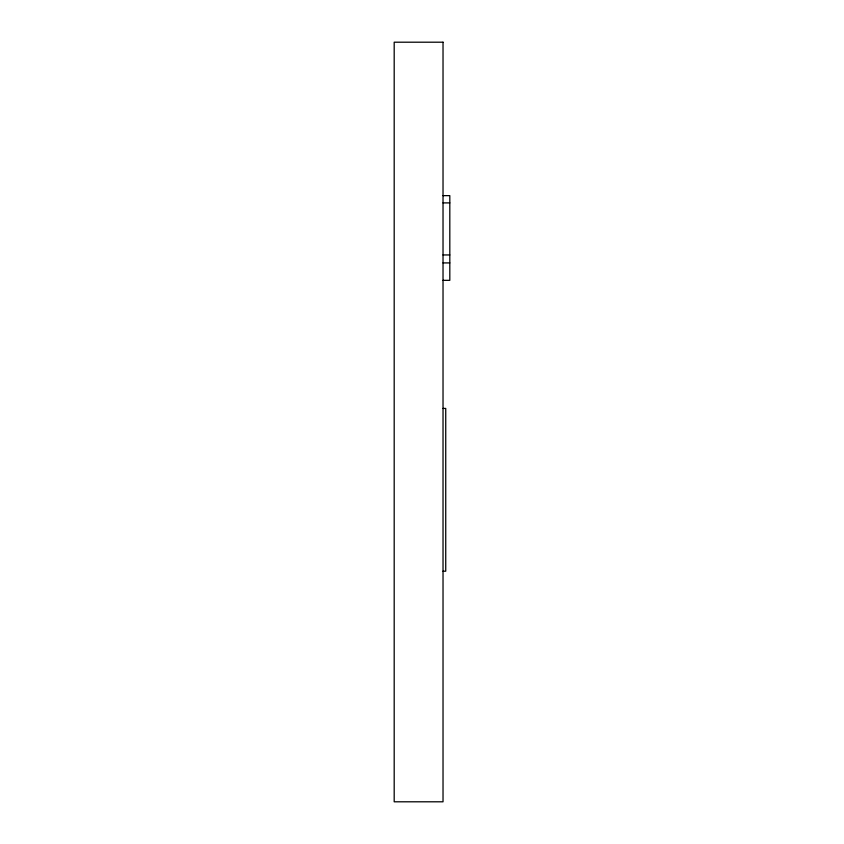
<?xml version="1.0" encoding="UTF-8"?>
<svg xmlns="http://www.w3.org/2000/svg" width="844" height="844" viewBox="0 0 844 844"><rect width="100%" height="100%" fill="white"/><g stroke="black" fill="none" stroke-linecap="round" stroke-linejoin="round"><path stroke-width="1.27" d="M443.026 195.639L449.81 195.639L449.81 280.345L443.026 280.345M443.026 202.898L449.81 202.898M443.026 254.951L449.81 254.951M443.026 262.917L449.81 262.917M443.026 408.433L445.737 408.433L445.737 571.209L443.026 571.209M443.026 42.2L394.19 42.2L394.19 801.8L443.026 801.8L443.026 42.2"/></g></svg>
